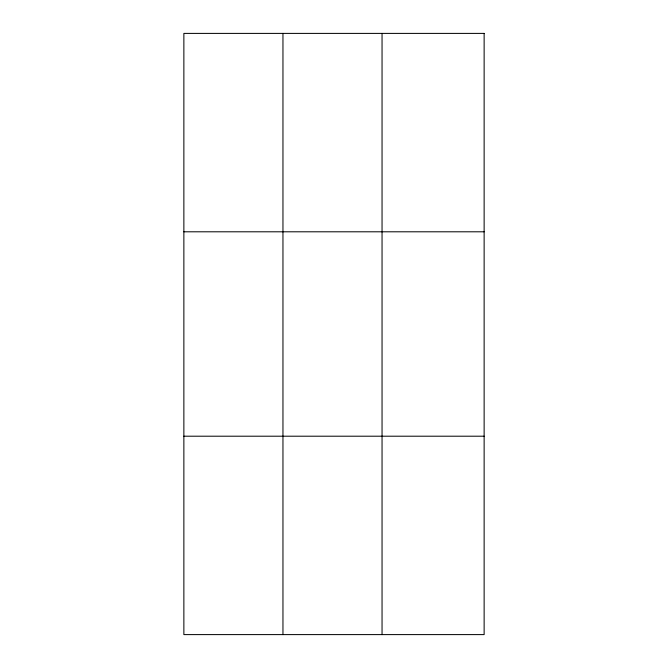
<?xml version="1.0" encoding="UTF-8"?>
<svg xmlns="http://www.w3.org/2000/svg" width="668" height="668" viewBox="0 0 668 668"><rect width="100%" height="100%" fill="white"/><g stroke="black" fill="none" stroke-linecap="round" stroke-linejoin="round"><path stroke-width="1" d="M282.956 634.6L282.956 33.4M382.046 634.6L382.046 33.4M183.867 231.796L484.133 231.796M183.867 436.204L484.133 436.204M484.133 33.4L484.133 634.6L183.867 634.6L183.867 33.4L484.133 33.4"/></g></svg>
